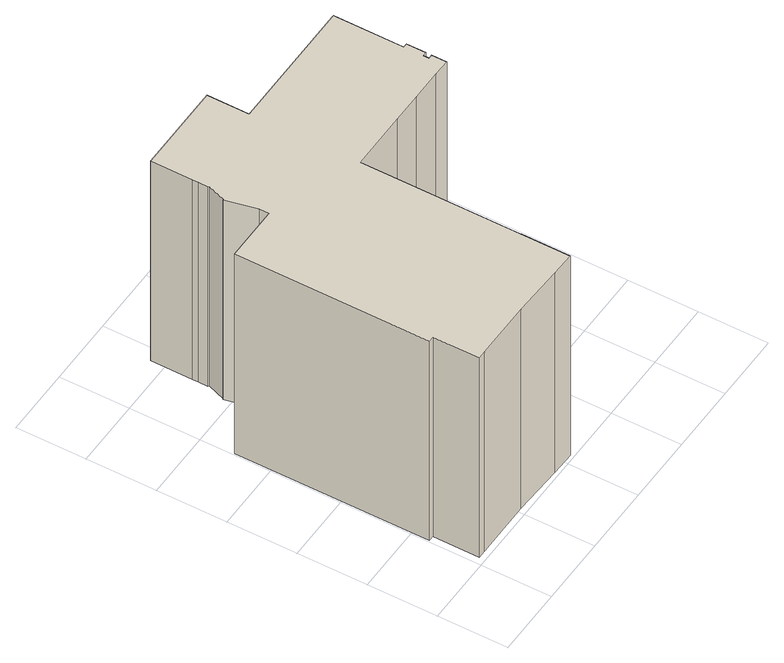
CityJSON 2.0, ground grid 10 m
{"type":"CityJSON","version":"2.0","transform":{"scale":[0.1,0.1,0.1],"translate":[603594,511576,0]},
"CityObjects":{
"building1":{"type":"Building","geometry":[{"type":"MultiSurface","lod":"1","boundaries":[[[0,1,2,3]],[[1,4,5,2]],[[4,6,7,5]],[[6,8,9,7]],[[8,10,11,9]],[[10,12,13,11]],[[12,14,15,13]],[[14,16,17,15]],[[16,18,19,17]],[[18,20,21,19]],[[20,22,23,21]],[[22,24,25,23]],[[24,26,27,25]],[[26,28,29,27]],[[28,30,31,29]],[[30,32,33,31]],[[32,34,35,33]],[[34,36,37,35]],[[36,38,39,37]],[[38,40,41,39]],[[40,42,43,41]],[[42,44,45,43]],[[44,46,47,45]],[[46,48,49,47]],[[48,50,51,49]],[[50,52,53,51]],[[52,54,55,53]],[[54,56,57,55]],[[56,58,59,57]],[[58,60,61,59]],[[60,62,63,61]],[[62,64,65,63]],[[64,66,67,65]],[[66,68,69,67]],[[68,70,71,69]],[[70,72,73,71]],[[72,74,75,73]],[[74,0,3,75]],[[74,72,70,68,66,64,62,60,58,56,54,52,50,48,46,44,42,40,38,36,34,32,30,28,26,24,22,20,18,16,14,12,10,8,6,4,1,0]]]}]}
},
"vertices":[
[212,461,349],[213,461,349],[213,461,0],[212,461,0],[214,461,349],[214,461,0],[343,461,349],[343,461,0],[403,461,349],[403,461,0],[406,461,349],[406,461,0],[406,361,349],[406,361,0],[412,361,349],[412,361,0],[412,333,349],[412,333,0],[406,333,349],[406,333,0],[406,325,349],[406,325,0],[412,325,349],[412,325,0],[412,303,349],[412,303,0],[388,304,349],[388,304,0],[343,304,349],[343,304,0],[299,304,349],[299,304,0],[214,304,349],[214,304,0],[214,286,349],[214,286,0],[214,76,349],[214,76,0],[214,75,349],[214,75,0],[214,5,349],[214,5,0],[180,6,349],[180,6,0],[107,9,349],[107,9,0],[23,9,349],[23,9,0],[11,9,349],[11,9,0],[11,75,349],[11,75,0],[3,75,349],[3,75,0],[3,353,349],[3,353,0],[83,353,349],[83,353,0],[83,367,349],[83,367,0],[73,412,349],[73,412,0],[74,412,349],[74,412,0],[83,438,349],[83,438,0],[82,439,349],[82,439,0],[82,453,349],[82,453,0],[82,461,349],[82,461,0],[82,521,349],[82,521,0],[212,521,349],[212,521,0]
]}
